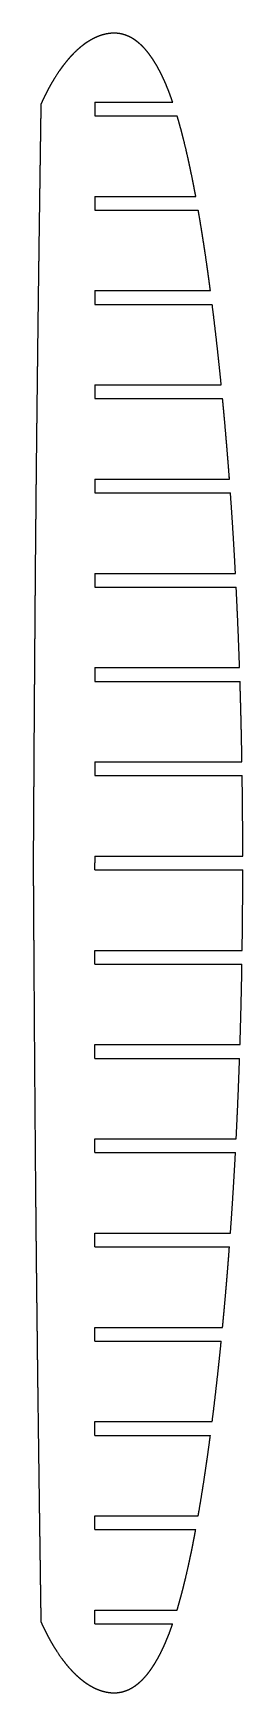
# Model space of a CAD drawing. Header units: metres. Extents: x 12 to 70, y -229 to 229.
import ezdxf

# ---------------------------------------------------------------- set-up
doc = ezdxf.new("R2010")
doc.units = ezdxf.units.M

msp = doc.modelspace()

# ---------------------------------------------------------------- linework, layer by layer
for p, q in [((28.97, 209.9, 509), (50.48, 209.9, 509)), ((28.97, 206.1, 509), (51.7, 206.1, 509)), ((28.97, 183.9, 509), (56.84, 183.9, 509)), ((28.97, 180.1, 509), (57.52, 180.1, 509)), ((28.97, 157.9, 509), (60.88, 157.9, 509)), ((28.97, 154.1, 509), (61.37, 154.1, 509)), ((28.97, 131.9, 509), (63.87, 131.9, 509)), ((28.97, 128.1, 509), (64.24, 128.1, 509)), ((28.97, 105.9, 509), (66.13, 105.9, 509)), ((28.97, 102.1, 509), (66.41, 102.1, 509)), ((28.97, 79.9, 509), (67.79, 79.9, 509)), ((28.97, 76.1, 509), (67.99, 76.1, 509)), ((28.97, 53.9, 509), (68.93, 53.9, 509)), ((28.97, 50.1, 509), (69.05, 50.1, 509)), ((28.97, 27.9, 509), (69.58, 27.9, 509)), ((28.97, 24.1, 509), (69.64, 24.1, 509)), ((28.97, 1.9, 509), (69.81, 1.9, 509)), ((28.97, -1.9, 509), (69.81, -1.9, 509)), ((28.97, -24.1, 509), (69.64, -24.1, 509)), ((28.97, -27.9, 509), (69.58, -27.9, 509)), ((28.97, -50.1, 509), (69.05, -50.1, 509)), ((28.97, -53.9, 509), (68.93, -53.9, 509)), ((28.97, -76.1, 509), (67.99, -76.1, 509)), ((28.97, -79.9, 509), (67.79, -79.9, 509)), ((28.97, -102.1, 509), (66.41, -102.1, 509)), ((28.97, -105.9, 509), (66.13, -105.9, 509)), ((28.97, -128.1, 509), (64.24, -128.1, 509)), ((28.97, -131.9, 509), (63.87, -131.9, 509)), ((28.97, -154.1, 509), (61.37, -154.1, 509)), ((28.97, -157.9, 509), (60.88, -157.9, 509)), ((28.97, -180.1, 509), (57.51, -180.1, 509)), ((28.97, -183.9, 509), (56.83, -183.9, 509)), ((28.97, -206.1, 509), (51.69, -206.1, 509)), ((28.97, -209.9, 509), (50.47, -209.9, 509))]:
    msp.add_line(p, q)
for points, knots in [([(50.48, 209.9, 509), (50.43, 210.06, 509), (50.37, 210.21, 509), (50.32, 210.37, 509), (50.26, 210.52, 509), (50.21, 210.67, 509), (50.16, 210.82, 509), (50.1, 210.98, 509), (49.88, 211.6, 509), (49.7, 212.07, 509), (49.53, 212.53, 509), (49.36, 212.98, 509), (49.18, 213.42, 509), (49.01, 213.85, 509), (48.83, 214.28, 509), (48.36, 215.4, 509), (48.05, 216.1, 509), (47.73, 216.79, 509), (47.4, 217.48, 509), (47.06, 218.17, 509), (46.7, 218.85, 509), (46.33, 219.52, 509), (45.62, 220.73, 509), (45.28, 221.28, 509), (44.94, 221.82, 509), (44.58, 222.35, 509), (44.2, 222.87, 509), (43.81, 223.38, 509), (43.41, 223.88, 509), (42.54, 224.88, 509), (42.07, 225.37, 509), (41.59, 225.85, 509), (41.08, 226.3, 509), (40.54, 226.72, 509), (39.99, 227.12, 509), (39.41, 227.47, 509), (38.47, 227.96, 509), (38.13, 228.12, 509), (37.78, 228.27, 509), (37.42, 228.4, 509), (37.06, 228.51, 509), (36.7, 228.61, 509), (36.33, 228.7, 509), (35.47, 228.85, 509), (34.97, 228.9, 509), (34.48, 228.93, 509), (33.98, 228.93, 509), (33.48, 228.9, 509), (32.98, 228.84, 509), (32.49, 228.76, 509), (31.78, 228.61, 509), (31.56, 228.55, 509), (31.34, 228.49, 509), (31.12, 228.43, 509), (30.9, 228.37, 509), (30.68, 228.29, 509), (30.46, 228.22, 509), (30.01, 228.05, 509), (29.77, 227.96, 509), (29.54, 227.86, 509), (29.3, 227.76, 509), (29.07, 227.65, 509), (28.83, 227.54, 509), (28.6, 227.42, 509), (27.72, 226.96, 509), (27.08, 226.58, 509), (26.46, 226.17, 509), (25.86, 225.74, 509), (25.28, 225.28, 509), (24.71, 224.8, 509), (24.17, 224.31, 509), (22.89, 223.08, 509), (22.18, 222.33, 509), (21.5, 221.55, 509), (20.84, 220.75, 509), (20.21, 219.93, 509), (19.61, 219.1, 509), (19.02, 218.24, 509), (17.84, 216.41, 509), (17.24, 215.43, 509), (16.66, 214.43, 509), (16.11, 213.42, 509), (15.59, 212.4, 509), (15.08, 211.37, 509), (14.59, 210.33, 509), (14.12, 209.28, 509)], [0, 0, 0, 0, 0, 0, 0, 0, 0, 0.02076, 0.02076, 0.02076, 0.02076, 0.02076, 0.02076, 0.02076, 0.086531, 0.086531, 0.086531, 0.086531, 0.086531, 0.086531, 0.086531, 0.197971, 0.197971, 0.197971, 0.197971, 0.197971, 0.197971, 0.197971, 0.291419, 0.291419, 0.291419, 0.291419, 0.291419, 0.291419, 0.291419, 0.390341, 0.390341, 0.390341, 0.390341, 0.390341, 0.390341, 0.390341, 0.445344, 0.445344, 0.445344, 0.445344, 0.445344, 0.445344, 0.445344, 0.517762, 0.517762, 0.517762, 0.517762, 0.517762, 0.517762, 0.517762, 0.551226, 0.551226, 0.551226, 0.551226, 0.551226, 0.551226, 0.551226, 0.588103, 0.588103, 0.588103, 0.588103, 0.588103, 0.588103, 0.588103, 0.692365, 0.692365, 0.692365, 0.692365, 0.692365, 0.692365, 0.692365, 0.837902, 0.837902, 0.837902, 0.837902, 0.837902, 0.837902, 0.837902, 1, 1, 1, 1, 1, 1, 1, 1, 1]), ([(14.12, 209.28, 509), (14.12, 209.28, 509), (14.12, 209.28, 509), (14.12, 209.28, 509), (14.12, 209.28, 509), (14.12, 209.27, 509), (14.12, 209.27, 509), (14.12, 209.27, 509), (14.12, 209.25, 509), (14.12, 209.24, 509), (14.12, 209.23, 509), (14.12, 209.21, 509), (14.12, 209.19, 509), (14.12, 209.18, 509), (14.12, 209.16, 509), (14.12, 209.11, 509), (14.12, 209.09, 509), (14.12, 209.05, 509), (14.12, 209.02, 509), (14.12, 208.98, 509), (14.12, 208.93, 509), (14.12, 208.88, 509), (14.11, 208.77, 509), (14.11, 208.71, 509), (14.11, 208.65, 509), (14.11, 208.58, 509), (14.11, 208.5, 509), (14.11, 208.42, 509), (14.11, 208.33, 509), (14.11, 208.09, 509), (14.1, 207.94, 509), (14.1, 207.79, 509), (14.1, 207.64, 509), (14.1, 207.5, 509), (14.09, 207.35, 509), (14.09, 207.2, 509), (14.09, 206.8, 509), (14.08, 206.55, 509), (14.08, 206.3, 509), (14.08, 206.05, 509), (14.07, 205.8, 509), (14.07, 205.55, 509), (14.07, 205.3, 509), (14.05, 204.53, 509), (14.05, 204.01, 509), (14.04, 203.49, 509), (14.03, 202.97, 509), (14.03, 202.45, 509), (14.02, 201.93, 509), (14.01, 201.41, 509), (13.99, 199.87, 509), (13.97, 198.84, 509), (13.96, 197.82, 509), (13.95, 196.79, 509), (13.93, 195.77, 509), (13.92, 194.74, 509), (13.9, 193.72, 509), (13.88, 192.02, 509), (13.87, 191.36, 509), (13.86, 190.69, 509), (13.85, 190.03, 509), (13.84, 189.36, 509), (13.83, 188.69, 509), (13.82, 188.03, 509), (13.8, 186.64, 509), (13.79, 185.9, 509), (13.78, 185.14, 509), (13.77, 184.37, 509), (13.76, 183.59, 509), (13.75, 182.78, 509), (13.74, 181.97, 509), (13.68, 178.17, 509), (13.64, 175.2, 509), (13.6, 172.22, 509), (13.56, 169.25, 509), (13.52, 166.28, 509), (13.48, 163.31, 509), (13.44, 160.34, 509), (13.36, 154.19, 509), (13.32, 151.02, 509), (13.28, 147.85, 509), (13.24, 144.68, 509), (13.2, 141.5, 509), (13.16, 138.33, 509), (13.13, 135.16, 509), (13.05, 128.57, 509), (13.01, 125.16, 509), (12.97, 121.75, 509), (12.93, 118.33, 509), (12.89, 114.92, 509), (12.86, 111.51, 509), (12.82, 108.1, 509), (12.75, 101.27, 509), (12.72, 97.86, 509), (12.69, 94.44, 509), (12.65, 91.03, 509), (12.62, 87.62, 509), (12.59, 84.2, 509), (12.56, 80.79, 509), (12.51, 74.48, 509), (12.49, 71.58, 509), (12.47, 68.68, 509), (12.44, 65.78, 509), (12.42, 62.88, 509), (12.4, 59.98, 509), (12.38, 57.08, 509), (12.34, 51.58, 509), (12.32, 48.98, 509), (12.3, 46.39, 509), (12.28, 43.79, 509), (12.27, 41.2, 509), (12.25, 38.6, 509), (12.23, 36, 509), (12.2, 31.63, 509), (12.19, 29.85, 509), (12.18, 28.08, 509), (12.17, 26.3, 509), (12.16, 24.53, 509), (12.15, 22.75, 509), (12.14, 20.97, 509), (12.12, 18.59, 509), (12.12, 17.98, 509), (12.12, 17.37, 509), (12.11, 16.76, 509), (12.11, 16.15, 509), (12.1, 15.55, 509), (12.1, 14.94, 509), (12.09, 13.79, 509), (12.09, 13.26, 509), (12.09, 12.73, 509), (12.08, 12.2, 509), (12.08, 11.66, 509), (12.08, 11.13, 509), (12.07, 10.6, 509), (12.07, 9.45, 509), (12.06, 8.83, 509), (12.06, 8.21, 509), (12.06, 7.59, 509), (12.05, 6.97, 509), (12.05, 6.36, 509), (12.04, 5.74, 509), (12.04, 4.8, 509), (12.04, 4.48, 509), (12.04, 4.17, 509), (12.03, 3.85, 509), (12.03, 3.53, 509), (12.03, 3.21, 509), (12.03, 2.89, 509), (12.02, 2.4, 509), (12.02, 2.23, 509), (12.02, 2.08, 509), (12.02, 1.93, 509), (12.02, 1.79, 509), (12.02, 1.65, 509), (12.02, 1.53, 509), (12.02, 1.31, 509), (12.02, 1.21, 509), (12.02, 1.11, 509), (12.02, 1.01, 509), (12.02, 0.92, 509), (12.01, 0.82, 509), (12.01, 0.72, 509), (12.01, 0.55, 509), (12.01, 0.49, 509), (12.01, 0.43, 509), (12.01, 0.38, 509), (12.01, 0.33, 509), (12.01, 0.29, 509), (12.01, 0.25, 509), (12.01, 0.19, 509), (12.01, 0.17, 509), (12.01, 0.15, 509), (12.01, 0.12, 509), (12.01, 0.1, 509), (12.01, 0.08, 509), (12.01, 0.05, 509), (12.01, 0.03, 509), (12.01, 0.02, 509), (12.01, 0.01, 509), (12.01, 0.01, 509), (12.01, 0, 509), (12.01, 0, 509), (12.01, 0, 509), (12.01, 0, 509), (12.01, 0, 509), (12.01, 0, 509), (12.01, 0, 509), (12.01, 0, 509), (12.01, 0, 509), (12.01, -0.01, 509), (12.01, -0.02, 509), (12.01, -0.04, 509), (12.01, -0.05, 509), (12.01, -0.07, 509), (12.01, -0.08, 509), (12.01, -0.1, 509), (12.01, -0.12, 509), (12.01, -0.15, 509), (12.01, -0.17, 509), (12.01, -0.19, 509), (12.01, -0.2, 509), (12.01, -0.22, 509), (12.01, -0.24, 509), (12.01, -0.27, 509), (12.01, -0.31, 509), (12.01, -0.34, 509), (12.01, -0.37, 509), (12.01, -0.39, 509), (12.01, -0.42, 509), (12.01, -0.46, 509), (12.01, -0.49, 509), (12.01, -0.58, 509), (12.01, -0.64, 509), (12.01, -0.71, 509), (12.01, -0.78, 509), (12.01, -0.85, 509), (12.02, -0.93, 509), (12.02, -1.02, 509), (12.02, -1.21, 509), (12.02, -1.32, 509), (12.02, -1.43, 509), (12.02, -1.55, 509), (12.02, -1.68, 509), (12.02, -1.82, 509), (12.02, -1.96, 509), (12.02, -2.38, 509), (12.03, -2.64, 509), (12.03, -2.91, 509), (12.03, -3.17, 509), (12.03, -3.43, 509), (12.03, -3.69, 509), (12.03, -3.96, 509), (12.04, -4.74, 509), (12.04, -5.26, 509), (12.04, -5.78, 509), (12.05, -6.3, 509), (12.05, -6.82, 509), (12.05, -7.34, 509), (12.06, -7.86, 509), (12.07, -9.4, 509), (12.07, -10.43, 509), (12.08, -11.45, 509), (12.09, -12.47, 509), (12.09, -13.5, 509), (12.1, -14.52, 509), (12.1, -15.55, 509), (12.11, -17.24, 509), (12.12, -17.9, 509), (12.12, -18.57, 509), (12.13, -19.23, 509), (12.13, -19.9, 509), (12.13, -20.57, 509), (12.14, -21.23, 509), (12.15, -22.62, 509), (12.15, -23.36, 509), (12.16, -24.11, 509), (12.16, -24.88, 509), (12.17, -25.67, 509), (12.17, -26.47, 509), (12.18, -27.28, 509), (12.2, -31.08, 509), (12.22, -34.05, 509), (12.24, -37.02, 509), (12.26, -39.99, 509), (12.28, -42.96, 509), (12.3, -45.93, 509), (12.32, -48.9, 509), (12.36, -55.04, 509), (12.39, -58.21, 509), (12.41, -61.38, 509), (12.43, -64.55, 509), (12.46, -67.72, 509), (12.48, -70.89, 509), (12.51, -74.06, 509), (12.56, -80.64, 509), (12.59, -84.06, 509), (12.62, -87.47, 509), (12.65, -90.88, 509), (12.68, -94.29, 509), (12.72, -97.71, 509), (12.75, -101.12, 509), (12.82, -107.94, 509), (12.85, -111.36, 509), (12.89, -114.77, 509), (12.93, -118.18, 509), (12.97, -121.6, 509), (13.01, -125.01, 509), (13.05, -128.43, 509), (13.12, -134.74, 509), (13.16, -137.64, 509), (13.19, -140.55, 509), (13.23, -143.45, 509), (13.26, -146.35, 509), (13.3, -149.25, 509), (13.34, -152.15, 509), (13.41, -157.65, 509), (13.44, -160.25, 509), (13.48, -162.85, 509), (13.51, -165.45, 509), (13.55, -168.05, 509), (13.58, -170.64, 509), (13.62, -173.24, 509), (13.68, -177.62, 509), (13.7, -179.4, 509), (13.73, -181.17, 509), (13.75, -182.95, 509), (13.78, -184.73, 509), (13.8, -186.51, 509), (13.83, -188.28, 509), (13.86, -190.67, 509), (13.87, -191.28, 509), (13.88, -191.89, 509), (13.89, -192.5, 509), (13.89, -193.11, 509), (13.9, -193.72, 509), (13.91, -194.33, 509), (13.93, -195.47, 509), (13.93, -196, 509), (13.94, -196.54, 509), (13.95, -197.07, 509), (13.96, -197.6, 509), (13.96, -198.14, 509), (13.97, -198.67, 509), (13.99, -199.82, 509), (14, -200.44, 509), (14.01, -201.06, 509), (14.01, -201.68, 509), (14.02, -202.3, 509), (14.03, -202.92, 509), (14.04, -203.53, 509), (14.05, -204.47, 509), (14.06, -204.79, 509), (14.06, -205.11, 509), (14.07, -205.43, 509), (14.07, -205.74, 509), (14.08, -206.06, 509), (14.08, -206.38, 509), (14.09, -206.87, 509), (14.09, -207.04, 509), (14.09, -207.2, 509), (14.09, -207.35, 509), (14.1, -207.49, 509), (14.1, -207.62, 509), (14.1, -207.75, 509), (14.1, -207.96, 509), (14.1, -208.06, 509), (14.11, -208.16, 509), (14.11, -208.26, 509), (14.11, -208.36, 509), (14.11, -208.46, 509), (14.11, -208.56, 509), (14.11, -208.73, 509), (14.11, -208.79, 509), (14.12, -208.84, 509), (14.12, -208.9, 509), (14.12, -208.94, 509), (14.12, -208.99, 509), (14.12, -209.02, 509), (14.12, -209.08, 509), (14.12, -209.11, 509), (14.12, -209.13, 509), (14.12, -209.16, 509), (14.12, -209.18, 509), (14.12, -209.2, 509), (14.12, -209.22, 509), (14.12, -209.25, 509), (14.12, -209.25, 509), (14.12, -209.26, 509), (14.12, -209.26, 509), (14.12, -209.27, 509), (14.12, -209.27, 509), (14.12, -209.27, 509), (14.12, -209.28, 509), (14.12, -209.28, 509), (14.12, -209.28, 509), (14.12, -209.28, 509), (14.12, -209.28, 509), (14.12, -209.28, 509), (14.12, -209.28, 509), (14.12, -209.28, 509)], [0, 0, 0, 0, 0, 0, 0, 0, 0, 0.002028, 0.002028, 0.002028, 0.002028, 0.002028, 0.002028, 0.002028, 0.004122, 0.004122, 0.004122, 0.004122, 0.004122, 0.004122, 0.004122, 0.006943, 0.006943, 0.006943, 0.006943, 0.006943, 0.006943, 0.006943, 0.009764, 0.009764, 0.009764, 0.009764, 0.009764, 0.009764, 0.009764, 0.014074, 0.014074, 0.014074, 0.014074, 0.014074, 0.014074, 0.014074, 0.021367, 0.021367, 0.021367, 0.021367, 0.021367, 0.021367, 0.021367, 0.036516, 0.036516, 0.036516, 0.036516, 0.036516, 0.036516, 0.036516, 0.066372, 0.066372, 0.066372, 0.066372, 0.066372, 0.066372, 0.066372, 0.085773, 0.085773, 0.085773, 0.085773, 0.085773, 0.085773, 0.085773, 0.106846, 0.106846, 0.106846, 0.106846, 0.106846, 0.106846, 0.106846, 0.182392, 0.182392, 0.182392, 0.182392, 0.182392, 0.182392, 0.182392, 0.263021, 0.263021, 0.263021, 0.263021, 0.263021, 0.263021, 0.263021, 0.349768, 0.349768, 0.349768, 0.349768, 0.349768, 0.349768, 0.349768, 0.436511, 0.436511, 0.436511, 0.436511, 0.436511, 0.436511, 0.436511, 0.510224, 0.510224, 0.510224, 0.510224, 0.510224, 0.510224, 0.510224, 0.576213, 0.576213, 0.576213, 0.576213, 0.576213, 0.576213, 0.576213, 0.621353, 0.621353, 0.621353, 0.621353, 0.621353, 0.621353, 0.621353, 0.636829, 0.636829, 0.636829, 0.636829, 0.636829, 0.636829, 0.636829, 0.650373, 0.650373, 0.650373, 0.650373, 0.650373, 0.650373, 0.650373, 0.666094, 0.666094, 0.666094, 0.666094, 0.666094, 0.666094, 0.666094, 0.674186, 0.674186, 0.674186, 0.674186, 0.674186, 0.674186, 0.674186, 0.678655, 0.678655, 0.678655, 0.678655, 0.678655, 0.678655, 0.678655, 0.682439, 0.682439, 0.682439, 0.682439, 0.682439, 0.682439, 0.682439, 0.685045, 0.685045, 0.685045, 0.685045, 0.685045, 0.685045, 0.685045, 0.686975, 0.686975, 0.686975, 0.686975, 0.686975, 0.686975, 0.686975, 0.688065, 0.688065, 0.688065, 0.688065, 0.688065, 0.688065, 0.688065, 0.689102, 0.689102, 0.689102, 0.689102, 0.689102, 0.689102, 0.689102, 0.6906, 0.6906, 0.6906, 0.6906, 0.6906, 0.6906, 0.6906, 0.691777, 0.691777, 0.691777, 0.691777, 0.691777, 0.691777, 0.691777, 0.692954, 0.692954, 0.692954, 0.692954, 0.692954, 0.692954, 0.692954, 0.694804, 0.694804, 0.694804, 0.694804, 0.694804, 0.694804, 0.694804, 0.696821, 0.696821, 0.696821, 0.696821, 0.696821, 0.696821, 0.696821, 0.700263, 0.700263, 0.700263, 0.700263, 0.700263, 0.700263, 0.700263, 0.707058, 0.707058, 0.707058, 0.707058, 0.707058, 0.707058, 0.707058, 0.72045, 0.72045, 0.72045, 0.72045, 0.72045, 0.72045, 0.72045, 0.729152, 0.729152, 0.729152, 0.729152, 0.729152, 0.729152, 0.729152, 0.738603, 0.738603, 0.738603, 0.738603, 0.738603, 0.738603, 0.738603, 0.772492, 0.772492, 0.772492, 0.772492, 0.772492, 0.772492, 0.772492, 0.80867, 0.80867, 0.80867, 0.80867, 0.80867, 0.80867, 0.80867, 0.847608, 0.847608, 0.847608, 0.847608, 0.847608, 0.847608, 0.847608, 0.886562, 0.886562, 0.886562, 0.886562, 0.886562, 0.886562, 0.886562, 0.919677, 0.919677, 0.919677, 0.919677, 0.919677, 0.919677, 0.919677, 0.949328, 0.949328, 0.949328, 0.949328, 0.949328, 0.949328, 0.949328, 0.969614, 0.969614, 0.969614, 0.969614, 0.969614, 0.969614, 0.969614, 0.97657, 0.97657, 0.97657, 0.97657, 0.97657, 0.97657, 0.97657, 0.982657, 0.982657, 0.982657, 0.982657, 0.982657, 0.982657, 0.982657, 0.989722, 0.989722, 0.989722, 0.989722, 0.989722, 0.989722, 0.989722, 0.993359, 0.993359, 0.993359, 0.993359, 0.993359, 0.993359, 0.993359, 0.995367, 0.995367, 0.995367, 0.995367, 0.995367, 0.995367, 0.995367, 0.997068, 0.997068, 0.997068, 0.997068, 0.997068, 0.997068, 0.997068, 0.998239, 0.998239, 0.998239, 0.998239, 0.998239, 0.998239, 0.998239, 0.999107, 0.999107, 0.999107, 0.999107, 0.999107, 0.999107, 0.999107, 0.999451, 0.999451, 0.999451, 0.999451, 0.999451, 0.999451, 0.999451, 1, 1, 1, 1, 1, 1, 1, 1, 1]), ([(56.84, 183.9, 509), (56.49, 185.75, 509), (56.14, 187.6, 509), (55.77, 189.45, 509), (55.39, 191.3, 509), (55, 193.14, 509), (54.59, 194.98, 509), (54.16, 196.82, 509), (53.48, 199.58, 509), (53.25, 200.52, 509), (53.01, 201.45, 509), (52.76, 202.39, 509), (52.51, 203.32, 509), (52.25, 204.25, 509), (51.98, 205.18, 509), (51.7, 206.1, 509)], [0, 0, 0, 0, 0, 0, 0, 0, 0, 0.661227, 0.661227, 0.661227, 0.661227, 0.661227, 0.661227, 0.661227, 1, 1, 1, 1, 1, 1, 1, 1, 1]), ([(60.88, 157.9, 509), (60.74, 158.97, 509), (60.6, 160.04, 509), (60.45, 161.11, 509), (60.31, 162.18, 509), (60.16, 163.25, 509), (60.01, 164.32, 509), (59.85, 165.39, 509), (59.45, 168.17, 509), (59.19, 169.88, 509), (58.93, 171.58, 509), (58.66, 173.29, 509), (58.39, 174.99, 509), (58.11, 176.7, 509), (57.82, 178.4, 509), (57.52, 180.1, 509)], [0, 0, 0, 0, 0, 0, 0, 0, 0, 0.384792, 0.384792, 0.384792, 0.384792, 0.384792, 0.384792, 0.384792, 1, 1, 1, 1, 1, 1, 1, 1, 1]), ([(66.13, 105.9, 509), (66.12, 105.99, 509), (66.12, 106.07, 509), (66.11, 106.16, 509), (66.1, 106.24, 509), (66.1, 106.33, 509), (66.09, 106.42, 509), (66.08, 106.5, 509), (65.94, 108.47, 509), (65.79, 110.34, 509), (65.64, 112.22, 509), (65.49, 114.09, 509), (65.33, 115.97, 509), (65.17, 117.84, 509), (65.01, 119.72, 509), (64.77, 122.4, 509), (64.7, 123.22, 509), (64.62, 124.03, 509), (64.55, 124.85, 509), (64.47, 125.66, 509), (64.4, 126.47, 509), (64.32, 127.29, 509), (64.24, 128.1, 509)], [0, 0, 0, 0, 0, 0, 0, 0, 0, 0.031016, 0.031016, 0.031016, 0.031016, 0.031016, 0.031016, 0.031016, 0.706596, 0.706596, 0.706596, 0.706596, 0.706596, 0.706596, 0.706596, 1, 1, 1, 1, 1, 1, 1, 1, 1]), ([(69.58, 27.9, 509), (69.55, 29.73, 509), (69.52, 31.56, 509), (69.48, 33.39, 509), (69.45, 35.22, 509), (69.4, 37.05, 509), (69.36, 38.88, 509), (69.32, 40.71, 509), (69.24, 43.48, 509), (69.22, 44.43, 509), (69.19, 45.37, 509), (69.16, 46.32, 509), (69.14, 47.26, 509), (69.11, 48.21, 509), (69.08, 49.15, 509), (69.05, 50.1, 509)], [0, 0, 0, 0, 0, 0, 0, 0, 0, 0.659289, 0.659289, 0.659289, 0.659289, 0.659289, 0.659289, 0.659289, 1, 1, 1, 1, 1, 1, 1, 1, 1]), ([(64.24, -128.1, 509), (64.32, -127.24, 509), (64.4, -126.39, 509), (64.48, -125.53, 509), (64.56, -124.68, 509), (64.64, -123.82, 509), (64.72, -122.96, 509), (64.8, -122.11, 509), (65.03, -119.46, 509), (65.19, -117.66, 509), (65.34, -115.87, 509), (65.49, -114.08, 509), (65.64, -112.28, 509), (65.78, -110.49, 509), (65.92, -108.69, 509), (66.07, -106.77, 509), (66.07, -106.65, 509), (66.08, -106.52, 509), (66.09, -106.4, 509), (66.1, -106.27, 509), (66.11, -106.15, 509), (66.12, -106.02, 509), (66.13, -105.9, 509)], [0, 0, 0, 0, 0, 0, 0, 0, 0, 0.308766, 0.308766, 0.308766, 0.308766, 0.308766, 0.308766, 0.308766, 0.955082, 0.955082, 0.955082, 0.955082, 0.955082, 0.955082, 0.955082, 1, 1, 1, 1, 1, 1, 1, 1, 1]), ([(57.51, -180.1, 509), (57.55, -179.86, 509), (57.59, -179.63, 509), (57.64, -179.39, 509), (57.68, -179.15, 509), (57.72, -178.92, 509), (57.76, -178.68, 509), (57.8, -178.44, 509), (58.26, -175.71, 509), (58.67, -173.22, 509), (59.06, -170.72, 509), (59.44, -168.22, 509), (59.81, -165.71, 509), (60.16, -163.21, 509), (60.51, -160.7, 509), (60.84, -158.15, 509), (60.85, -158.12, 509), (60.85, -158.08, 509), (60.86, -158.05, 509), (60.86, -158.01, 509), (60.87, -157.97, 509), (60.87, -157.94, 509), (60.88, -157.9, 509)], [0, 0, 0, 0, 0, 0, 0, 0, 0, 0.085499, 0.085499, 0.085499, 0.085499, 0.085499, 0.085499, 0.085499, 0.986949, 0.986949, 0.986949, 0.986949, 0.986949, 0.986949, 0.986949, 1, 1, 1, 1, 1, 1, 1, 1, 1]), ([(51.69, -206.1, 509), (52.08, -204.79, 509), (52.46, -203.47, 509), (52.82, -202.15, 509), (53.17, -200.82, 509), (53.5, -199.49, 509), (53.83, -198.16, 509), (54.14, -196.82, 509), (54.78, -194.05, 509), (55.1, -192.6, 509), (55.41, -191.16, 509), (55.71, -189.71, 509), (56, -188.26, 509), (56.28, -186.81, 509), (56.56, -185.35, 509), (56.83, -183.9, 509)], [0, 0, 0, 0, 0, 0, 0, 0, 0, 0.481083, 0.481083, 0.481083, 0.481083, 0.481083, 0.481083, 0.481083, 1, 1, 1, 1, 1, 1, 1, 1, 1]), ([(14.12, -209.28, 509), (14.64, -210.44, 509), (15.18, -211.59, 509), (15.75, -212.73, 509), (16.34, -213.86, 509), (16.96, -214.97, 509), (17.61, -216.07, 509), (18.29, -217.15, 509), (19.63, -219.12, 509), (20.28, -220.02, 509), (20.96, -220.9, 509), (21.67, -221.76, 509), (22.4, -222.6, 509), (23.18, -223.4, 509), (23.99, -224.16, 509), (25.18, -225.18, 509), (25.54, -225.46, 509), (25.9, -225.74, 509), (26.27, -226.01, 509), (26.64, -226.28, 509), (27.03, -226.53, 509), (27.42, -226.77, 509), (28, -227.11, 509), (28.2, -227.21, 509), (28.39, -227.32, 509), (28.58, -227.42, 509), (28.77, -227.51, 509), (28.97, -227.61, 509), (29.16, -227.7, 509), (29.55, -227.87, 509), (29.75, -227.95, 509), (29.95, -228.03, 509), (30.14, -228.11, 509), (30.34, -228.18, 509), (30.54, -228.25, 509), (30.74, -228.31, 509), (31.28, -228.48, 509), (31.61, -228.57, 509), (31.96, -228.66, 509), (32.3, -228.73, 509), (32.65, -228.79, 509), (33, -228.84, 509), (33.35, -228.87, 509), (34.34, -228.93, 509), (34.99, -228.92, 509), (35.64, -228.86, 509), (36.28, -228.75, 509), (36.91, -228.59, 509), (37.52, -228.38, 509), (38.12, -228.13, 509), (39.24, -227.56, 509), (39.77, -227.25, 509), (40.28, -226.91, 509), (40.77, -226.54, 509), (41.24, -226.14, 509), (41.69, -225.73, 509), (42.12, -225.3, 509), (43.07, -224.28, 509), (43.58, -223.69, 509), (44.06, -223.07, 509), (44.52, -222.44, 509), (44.95, -221.79, 509), (45.37, -221.14, 509), (45.77, -220.47, 509), (46.65, -218.93, 509), (47.11, -218.06, 509), (47.55, -217.17, 509), (47.97, -216.28, 509), (48.37, -215.37, 509), (48.76, -214.46, 509), (49.12, -213.54, 509), (49.6, -212.3, 509), (49.73, -211.97, 509), (49.85, -211.63, 509), (49.98, -211.3, 509), (50.1, -210.95, 509), (50.22, -210.61, 509), (50.35, -210.26, 509), (50.47, -209.9, 509)], [0, 0, 0, 0, 0, 0, 0, 0, 0, 0.0193465, 0.0193465, 0.0193465, 0.0193465, 0.0193465, 0.0193465, 0.0193465, 0.0362409, 0.0362409, 0.0362409, 0.0362409, 0.0362409, 0.0362409, 0.0362409, 0.0431943, 0.0431943, 0.0431943, 0.0431943, 0.0431943, 0.0431943, 0.0431943, 0.0465457, 0.0465457, 0.0465457, 0.0465457, 0.0465457, 0.0465457, 0.0465457, 0.0498972, 0.0498972, 0.0498972, 0.0498972, 0.0498972, 0.0498972, 0.0498972, 0.055533, 0.055533, 0.055533, 0.055533, 0.055533, 0.055533, 0.055533, 0.0658797, 0.0658797, 0.0658797, 0.0658797, 0.0658797, 0.0658797, 0.0658797, 0.0756958, 0.0756958, 0.0756958, 0.0756958, 0.0756958, 0.0756958, 0.0756958, 0.088178, 0.088178, 0.088178, 0.088178, 0.088178, 0.088178, 0.088178, 0.1040262, 0.1040262, 0.1040262, 0.1040262, 0.1040262, 0.1040262, 0.1040262, 0.1095934, 0.1095934, 0.1095934, 0.1095934, 0.1095934, 0.1095934, 0.1095934, 0.1095934, 0.1095934])]:
    msp.add_open_spline(points, degree=8, knots=knots)
for points, degree in [([(28.97, 209.9, 509), (28.97, 206.1, 509)], 1), ([(28.97, 183.9, 509), (28.97, 180.1, 509)], 1), ([(28.97, 157.9, 509), (28.97, 154.1, 509)], 1), ([(63.87, 131.9, 509), (63.59, 134.68, 509), (63.31, 137.46, 509), (63.01, 140.23, 509), (62.7, 143.01, 509), (62.39, 145.78, 509), (62.06, 148.56, 509), (61.72, 151.33, 509), (61.37, 154.1, 509)], 8), ([(28.97, 131.9, 509), (28.97, 128.1, 509)], 1), ([(28.97, 105.9, 509), (28.97, 102.1, 509)], 1), ([(67.79, 79.9, 509), (67.64, 82.68, 509), (67.49, 85.45, 509), (67.33, 88.23, 509), (67.16, 91, 509), (66.98, 93.78, 509), (66.8, 96.55, 509), (66.61, 99.33, 509), (66.41, 102.1, 509)], 8), ([(28.97, 79.9, 509), (28.97, 76.1, 509)], 1), ([(68.93, 53.9, 509), (68.83, 56.68, 509), (68.73, 59.45, 509), (68.62, 62.23, 509), (68.51, 65, 509), (68.39, 67.78, 509), (68.26, 70.55, 509), (68.13, 73.33, 509), (67.99, 76.1, 509)], 8), ([(28.97, 53.9, 509), (28.97, 50.1, 509)], 1), ([(28.97, 27.9, 509), (28.97, 24.1, 509)], 1), ([(69.81, 1.9, 509), (69.81, 4.68, 509), (69.8, 7.45, 509), (69.79, 10.23, 509), (69.77, 13, 509), (69.75, 15.78, 509), (69.72, 18.55, 509), (69.68, 21.33, 509), (69.64, 24.1, 509)], 8), ([(28.97, 1.9, 509), (28.97, 0, 509)], 1), ([(28.97, -1.9, 509), (28.97, 0, 509)], 1), ([(69.64, -24.1, 509), (69.68, -21.33, 509), (69.72, -18.55, 509), (69.75, -15.78, 509), (69.77, -13, 509), (69.79, -10.23, 509), (69.8, -7.45, 509), (69.81, -4.68, 509), (69.81, -1.9, 509)], 8), ([(28.97, -27.9, 509), (28.97, -24.1, 509)], 1), ([(69.05, -50.1, 509), (69.14, -47.33, 509), (69.22, -44.55, 509), (69.29, -41.78, 509), (69.36, -39, 509), (69.43, -36.23, 509), (69.49, -33.45, 509), (69.54, -30.68, 509), (69.58, -27.9, 509)], 8), ([(28.97, -53.9, 509), (28.97, -50.1, 509)], 1), ([(67.99, -76.1, 509), (68.13, -73.33, 509), (68.26, -70.55, 509), (68.39, -67.78, 509), (68.51, -65, 509), (68.62, -62.23, 509), (68.73, -59.45, 509), (68.83, -56.68, 509), (68.93, -53.9, 509)], 8), ([(28.97, -79.9, 509), (28.97, -76.1, 509)], 1), ([(66.41, -102.1, 509), (66.61, -99.33, 509), (66.8, -96.55, 509), (66.98, -93.78, 509), (67.16, -91, 509), (67.33, -88.23, 509), (67.49, -85.45, 509), (67.65, -82.68, 509), (67.79, -79.9, 509)], 8), ([(28.97, -105.9, 509), (28.97, -102.1, 509)], 1), ([(28.97, -131.9, 509), (28.97, -128.1, 509)], 1), ([(61.37, -154.1, 509), (61.72, -151.33, 509), (62.06, -148.56, 509), (62.38, -145.78, 509), (62.7, -143.01, 509), (63.01, -140.23, 509), (63.3, -137.46, 509), (63.59, -134.68, 509), (63.87, -131.9, 509)], 8), ([(28.97, -157.9, 509), (28.97, -154.1, 509)], 1), ([(28.97, -183.9, 509), (28.97, -180.1, 509)], 1), ([(28.97, -209.9, 509), (28.97, -206.1, 509)], 1)]:
    msp.add_open_spline(points, degree=degree)

doc.saveas('drawing.dxf')
